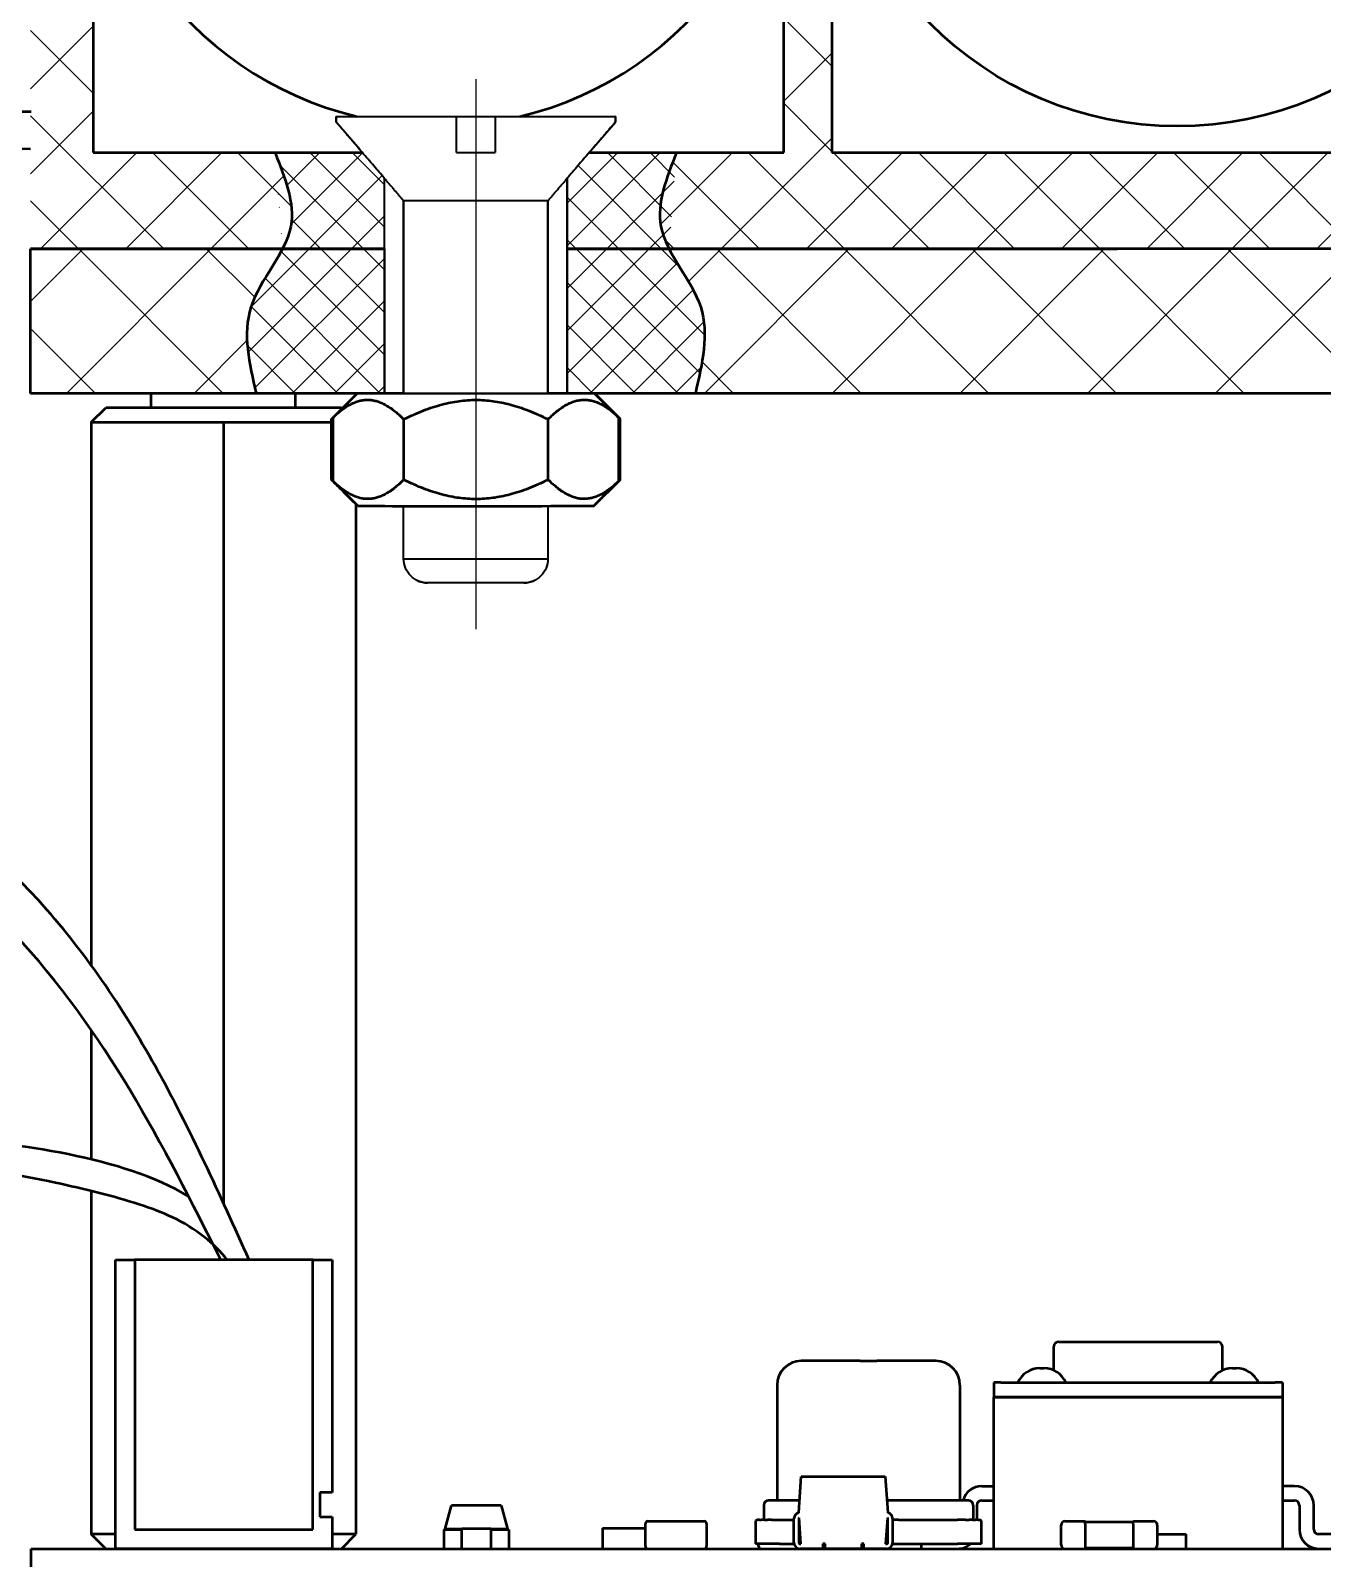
# Model space of a CAD drawing. Header units: inches. Extents: x -14 to 5184, y -66 to 1689.
# Drawn here: x 2372.79 to 2399.63, y 1633.3 to 1665.04 of the extents above; entities that cross this region are included whole.
import ezdxf

# ---------------------------------------------------------------- set-up
doc = ezdxf.new("R2010")
doc.units = ezdxf.units.IN
doc.header["$MEASUREMENT"] = 0
doc.linetypes.add('ACAD_ISO08W100', pattern=[36, 24, -3, 6, -3])
for name, color, linetype, lineweight in [('Видимый контур (ГОСТ)', 7, 'Continuous', 50), ('Осевая линия (ГОСТ)', 7, 'ACAD_ISO08W100', 25), ('Штриховка (ГОСТ)', 7, 'Continuous', 18)]:
    doc.layers.add(name, color=color, linetype=linetype, lineweight=lineweight)

msp = doc.modelspace()

# ---------------------------------------------------------------- hatches: boundary and pattern name
at = {"layer": 'Штриховка (ГОСТ)'}
h = msp.add_hatch(dxfattribs=at)
h.set_pattern_fill('ANSI37', color=256, scale=20, angle=90, style=0, double=1)
h.set_pattern_definition([(135, (-1048.1199, 862.4826), (-1.767767, -1.767767), []), (225, (-1048.1199, 862.4826), (1.767767, -1.767767), [])])
edge = h.paths.add_edge_path()
edge.add_ellipse((2344.31, 1681.9247), major_axis=(0, 5), ratio=1, start_angle=0, end_angle=90)
edge.add_line((2339.31, 1681.9247), (2339.31, 1660.0352))
edge.add_line((2339.31, 1660.0352), (2339.31, 1659.9247))
edge.add_line((2339.31, 1659.9247), (2340.81, 1659.9247))
edge.add_line((2340.81, 1659.9247), (2340.81, 1661.4247))
edge.add_line((2340.81, 1661.4247), (2342.2485, 1661.4247))
edge.add_line((2342.2485, 1661.4247), (2342.31, 1661.4247))
edge.add_line((2342.31, 1661.4247), (2342.31, 1683.9247))
edge.add_line((2342.31, 1683.9247), (2455.6462, 1683.9247))
edge.add_line((2455.6462, 1683.9247), (2455.6462, 1686.9247))
edge.add_line((2455.6462, 1686.9247), (2344.31, 1686.9247))
h.paths.add_polyline_path([(2460.3477, 1686.3632), (2460.7488, 1686.3632), (2460.7098, 1686.4087), (2460.6699, 1686.4552), (2460.6291, 1686.5027), (2460.5874, 1686.5513), (2460.5448, 1686.601), (2460.5012, 1686.6518), (2460.4566, 1686.7038), (2460.4109, 1686.7571), (2460.3641, 1686.8116), (2460.3162, 1686.8675), (2460.2714, 1686.9197), (2460.2712, 1686.9197), (2455.6462, 1686.9247), (2455.6462, 1683.9247), (2457.31, 1683.9247), (2457.31, 1661.4247), (2458.81, 1661.4247), (2458.7906, 1683.8792), (2460.3476, 1683.9247)])
edge = h.paths.add_edge_path()
edge.add_line((2464.5961, 1686.9165), (2464.5775, 1686.8947))
edge.add_line((2464.5775, 1686.8947), (2464.5585, 1686.8726))
edge.add_line((2464.5585, 1686.8726), (2464.5397, 1686.8507))
edge.add_line((2464.5397, 1686.8507), (2464.5211, 1686.829))
edge.add_line((2464.5211, 1686.829), (2464.5026, 1686.8075))
edge.add_line((2464.5026, 1686.8075), (2464.4843, 1686.7861))
edge.add_line((2464.4843, 1686.7861), (2464.4661, 1686.7649))
edge.add_line((2464.4661, 1686.7649), (2464.4481, 1686.7439))
edge.add_line((2464.4481, 1686.7439), (2464.4303, 1686.7231))
edge.add_line((2464.4303, 1686.7231), (2464.4126, 1686.7025))
edge.add_line((2464.4126, 1686.7025), (2464.395, 1686.682))
edge.add_line((2464.395, 1686.682), (2464.3776, 1686.6617))
edge.add_line((2464.3776, 1686.6617), (2464.3603, 1686.6415))
edge.add_line((2464.3603, 1686.6415), (2464.3431, 1686.6215))
edge.add_line((2464.3431, 1686.6215), (2464.3261, 1686.6017))
edge.add_line((2464.3261, 1686.6017), (2464.3093, 1686.582))
edge.add_line((2464.3093, 1686.582), (2464.2926, 1686.5625))
edge.add_line((2464.2926, 1686.5625), (2464.276, 1686.5432))
edge.add_line((2464.276, 1686.5432), (2464.2595, 1686.524))
edge.add_line((2464.2595, 1686.524), (2464.2432, 1686.505))
edge.add_line((2464.2432, 1686.505), (2464.1442, 1686.4383))
edge.add_line((2464.1442, 1686.4383), (2464.1442, 1683.5769))
edge.add_line((2464.1442, 1683.5769), (2465.8099, 1683.6247))
edge.add_line((2465.8099, 1683.6247), (2465.8099, 1661.4247))
edge.add_line((2465.8099, 1661.4247), (2467.81, 1661.4247))
edge.add_line((2467.81, 1661.4247), (2467.81, 1659.9247))
edge.add_line((2467.81, 1659.9247), (2469.31, 1659.9247))
edge.add_line((2469.31, 1659.9247), (2469.31, 1681.9247))
edge.add_line((2469.31, 1681.9247), (2469.3086, 1682.0419))
edge.add_line((2469.3086, 1682.0419), (2469.3044, 1682.1592))
edge.add_line((2469.3044, 1682.1592), (2469.2976, 1682.2763))
edge.add_line((2469.2976, 1682.2763), (2469.288, 1682.3931))
edge.add_line((2469.288, 1682.3931), (2469.2756, 1682.5098))
edge.add_line((2469.2756, 1682.5098), (2469.2605, 1682.6261))
edge.add_line((2469.2605, 1682.6261), (2469.2427, 1682.742))
edge.add_line((2469.2427, 1682.742), (2469.2222, 1682.8575))
edge.add_line((2469.2222, 1682.8575), (2469.1989, 1682.9725))
edge.add_line((2469.1989, 1682.9725), (2469.173, 1683.0869))
edge.add_line((2469.173, 1683.0869), (2469.1444, 1683.2006))
edge.add_line((2469.1444, 1683.2006), (2469.1131, 1683.3137))
edge.add_line((2469.1131, 1683.3137), (2469.0792, 1683.426))
edge.add_line((2469.0792, 1683.426), (2469.0427, 1683.5374))
edge.add_line((2469.0427, 1683.5374), (2469.0036, 1683.648))
edge.add_line((2469.0036, 1683.648), (2468.9619, 1683.7576))
edge.add_line((2468.9619, 1683.7576), (2468.9176, 1683.8662))
edge.add_line((2468.9176, 1683.8662), (2468.8708, 1683.9738))
edge.add_line((2468.8708, 1683.9738), (2468.8214, 1684.0802))
edge.add_line((2468.8214, 1684.0802), (2468.7696, 1684.1854))
edge.add_line((2468.7696, 1684.1854), (2468.7154, 1684.2894))
edge.add_line((2468.7154, 1684.2894), (2468.6587, 1684.3921))
edge.add_line((2468.6587, 1684.3921), (2468.5996, 1684.4934))
edge.add_line((2468.5996, 1684.4934), (2468.5382, 1684.5934))
edge.add_line((2468.5382, 1684.5934), (2468.4744, 1684.6918))
edge.add_line((2468.4744, 1684.6918), (2468.4084, 1684.7887))
edge.add_line((2468.4084, 1684.7887), (2468.3401, 1684.8841))
edge.add_line((2468.3401, 1684.8841), (2468.2695, 1684.9778))
edge.add_line((2468.2695, 1684.9778), (2468.1968, 1685.0698))
edge.add_line((2468.1968, 1685.0698), (2468.122, 1685.1602))
edge.add_line((2468.122, 1685.1602), (2468.045, 1685.2487))
edge.add_line((2468.045, 1685.2487), (2467.966, 1685.3354))
edge.add_line((2467.966, 1685.3354), (2467.885, 1685.4202))
edge.add_line((2467.885, 1685.4202), (2467.802, 1685.5031))
edge.add_line((2467.802, 1685.5031), (2467.7171, 1685.584))
edge.add_line((2467.7171, 1685.584), (2467.6304, 1685.6629))
edge.add_line((2467.6304, 1685.6629), (2467.5418, 1685.7398))
edge.add_line((2467.5418, 1685.7398), (2467.4514, 1685.8146))
edge.add_line((2467.4514, 1685.8146), (2467.3593, 1685.8872))
edge.add_line((2467.3593, 1685.8872), (2467.2655, 1685.9576))
edge.add_line((2467.2655, 1685.9576), (2467.1701, 1686.0258))
edge.add_line((2467.1701, 1686.0258), (2467.0731, 1686.0918))
edge.add_line((2467.0731, 1686.0918), (2466.9746, 1686.1555))
edge.add_line((2466.9746, 1686.1555), (2466.8746, 1686.2168))
edge.add_line((2466.8746, 1686.2168), (2466.7732, 1686.2758))
edge.add_line((2466.7732, 1686.2758), (2466.6705, 1686.3324))
edge.add_line((2466.6705, 1686.3324), (2466.5664, 1686.3865))
edge.add_line((2466.5664, 1686.3865), (2466.4611, 1686.4382))
edge.add_line((2466.4611, 1686.4382), (2466.3547, 1686.4874))
edge.add_line((2466.3547, 1686.4874), (2466.2471, 1686.5342))
edge.add_line((2466.2471, 1686.5342), (2466.1384, 1686.5783))
edge.add_line((2466.1384, 1686.5783), (2466.0288, 1686.6199))
edge.add_line((2466.0288, 1686.6199), (2465.9182, 1686.659))
edge.add_line((2465.9182, 1686.659), (2465.8067, 1686.6954))
edge.add_line((2465.8067, 1686.6954), (2465.6943, 1686.7292))
edge.add_line((2465.6943, 1686.7292), (2465.5813, 1686.7603))
edge.add_line((2465.5813, 1686.7603), (2465.4675, 1686.7888))
edge.add_line((2465.4675, 1686.7888), (2465.3531, 1686.8146))
edge.add_line((2465.3531, 1686.8146), (2465.2381, 1686.8378))
edge.add_line((2465.2381, 1686.8378), (2465.1226, 1686.8582))
edge.add_line((2465.1226, 1686.8582), (2465.0066, 1686.8759))
edge.add_line((2465.0066, 1686.8759), (2464.8903, 1686.8909))
edge.add_line((2464.8903, 1686.8909), (2464.7736, 1686.9031))
edge.add_line((2464.7736, 1686.9031), (2464.6567, 1686.9126))
edge.add_line((2464.6567, 1686.9126), (2464.6513, 1686.913))
edge.add_line((2464.6513, 1686.913), (2464.6459, 1686.9134))
edge.add_line((2464.6459, 1686.9134), (2464.6405, 1686.9137))
edge.add_line((2464.6405, 1686.9137), (2464.6351, 1686.9141))
edge.add_line((2464.6351, 1686.9141), (2464.6297, 1686.9144))
edge.add_arc((2464.3099, 1681.9238), 5.0009, 86.33399, 86.71965)
at = {"layer": 'Штриховка (ГОСТ)', "ltscale": 0.5}
h = msp.add_hatch(dxfattribs=at)
h.set_pattern_fill('ANSI37', color=256, scale=10, angle=90)
h.set_pattern_definition([(135, (-1048.1199, 887.5), (-0.88388348, -0.88388348), []), (225, (-1048.1199, 887.5), (0.88388348, -0.88388348), [])])
edge = h.paths.add_edge_path()
edge.add_line((2404.2482, 1660.5035), (2404.2497, 1675.5035))
edge.add_line((2404.2497, 1675.5035), (2403.7896, 1675.5035))
edge.add_line((2403.7896, 1675.5035), (2403.7896, 1671.3471))
edge.add_arc((2396.6146, 1670.3035), 7.2505, 0, 8.2757, ccw=False)
edge.add_arc((2396.6146, 1670.3035), 7.2505, -8.2757, 0, ccw=False)
edge.add_line((2403.7896, 1669.2599), (2403.7896, 1668.5035))
edge.add_line((2403.7896, 1668.5035), (2403.7896, 1662.5035))
edge.add_line((2403.7896, 1662.5035), (2393.7759, 1662.5035))
edge.add_line((2393.7759, 1662.5035), (2389.4396, 1662.5035))
edge.add_line((2389.4396, 1662.5035), (2389.4396, 1668.5035))
edge.add_line((2389.4396, 1668.5035), (2389.4396, 1669.2599))
edge.add_arc((2396.6146, 1670.3035), 7.2505, 180, 188.2757, ccw=False)
edge.add_arc((2396.6146, 1670.3035), 7.2505, 171.7243, 180, ccw=False)
edge.add_line((2389.4396, 1671.3471), (2389.4396, 1675.5035))
edge.add_line((2389.4396, 1675.5035), (2388.4396, 1675.5035))
edge.add_line((2388.4396, 1675.5035), (2388.4396, 1671.3471))
edge.add_arc((2381.2646, 1670.3035), 7.2505, -8.2757, 8.2757, ccw=False)
edge.add_line((2388.4396, 1669.2599), (2388.4396, 1668.5035))
edge.add_line((2388.4396, 1668.5035), (2388.4396, 1662.5035))
edge.add_line((2388.4396, 1662.5035), (2386.2103, 1662.5035))
edge.add_spline(control_points=[(2386.2103, 1662.5035), (2386.0023, 1661.9793), (2385.7256, 1661.2818), (2385.9773, 1660.6569), (2386.0561, 1660.5035)], knot_values=[0, 0, 0, 0, 1.5657328, 2.0835352, 2.0835352, 2.0835352, 2.0835352], degree=3, periodic=0)
edge.add_line((2386.0561, 1660.5035), (2404.2482, 1660.5035))
h.paths.add_polyline_path([(2413.2046, 1660.5035), (2428.0605, 1660.5035), (2435.7896, 1660.5035), (2435.7896, 1668.5035), (2435.7896, 1674.0035, 0.4142136), (2433.2896, 1676.5035, -0.2286675), (2434.4896, 1674.0168), (2434.4896, 1671.3471, -0.0723449), (2434.4896, 1669.2599), (2434.4896, 1668.5035), (2434.4896, 1662.5035), (2428.8957, 1662.5035), (2420.1396, 1662.5035), (2420.1396, 1668.5035), (2420.1396, 1669.2599, -0.0723449), (2420.1396, 1671.3471), (2420.1396, 1675.5035), (2419.1396, 1675.5035), (2419.1396, 1671.3471, -0.0361253), (2419.2151, 1670.3035, -0.0361253), (2419.1396, 1669.2599), (2419.1396, 1668.5035), (2419.1396, 1662.5035), (2404.7896, 1662.5035), (2404.7896, 1668.5035), (2404.7896, 1669.2599, -0.0361253), (2404.7141, 1670.3035, -0.0361253), (2404.7896, 1671.3471), (2404.7896, 1675.5035), (2404.2497, 1675.5035), (2404.2482, 1660.5035)])
edge = h.paths.add_edge_path()
edge.add_spline(control_points=[(2378.0232, 1660.5035), (2378.102, 1660.6569), (2378.3537, 1661.2818), (2378.077, 1661.9793), (2377.869, 1662.5035)], knot_values=[0, 0, 0, 0, 0.5178024, 2.0835352, 2.0835352, 2.0835352, 2.0835352], degree=3, periodic=0)
edge.add_line((2377.869, 1662.5035), (2374.0896, 1662.5035))
edge.add_line((2374.0896, 1662.5035), (2374.0896, 1668.5035))
edge.add_line((2374.0896, 1668.5035), (2374.0896, 1669.2599))
edge.add_arc((2381.2646, 1670.3035), 7.2505, 171.7243, 188.2757, ccw=False)
edge.add_line((2374.0896, 1671.3471), (2374.0896, 1674.0168))
edge.add_arc((2377.2661, 1674.0168), 3.1765, 128.47907, 180, ccw=False)
edge.add_arc((2375.2896, 1674.0035), 2.5, 90, 180)
edge.add_line((2372.7896, 1674.0035), (2372.7896, 1668.5035))
edge.add_line((2372.7896, 1668.5035), (2372.7896, 1660.5035))
edge.add_line((2372.7896, 1660.5035), (2378.0232, 1660.5035))
h = msp.add_hatch(dxfattribs=at)
h.set_pattern_fill('ANSI37', color=256, scale=5)
h.set_pattern_definition([(45, (-1048.11987, 862.4826), (-0.44194174, 0.44194174), []), (135, (-1048.11987, 862.4826), (-0.44194174, -0.44194174), [])])
edge = h.paths.add_edge_path()
edge.add_spline(control_points=[(2378.0232, 1660.5035), (2378.102, 1660.6569), (2378.3537, 1661.2818), (2378.077, 1661.9793), (2377.869, 1662.5035)], knot_values=[0, 0, 0, 0, 0.5178024, 2.0835352, 2.0835352, 2.0835352, 2.0835352], degree=3, periodic=0)
edge.add_line((2378.0313, 1660.5035), (2380.1414, 1660.5035))
edge.add_line((2380.1414, 1660.5035), (2380.1414, 1661.9698))
edge.add_spline(control_points=[(2380.1414, 1661.9698), (2379.9371, 1662.2079), (2379.6836, 1662.5035)], knot_values=[0.0768625, 0.0768625, 0.0768625, 0.1478563, 0.1478563, 0.1478563], weights=[1.0252067, 1.0303787, 1.0236006], degree=2, periodic=0)
edge.add_line((2379.6836, 1662.5035), (2377.869, 1662.5035))
edge = h.paths.add_edge_path(flags=17)
edge.add_line((2383.9379, 1660.5035), (2386.0561, 1660.5035))
edge.add_spline(control_points=[(2386.0561, 1660.5035), (2385.9773, 1660.6569), (2385.7256, 1661.2818), (2386.0023, 1661.9793), (2386.2103, 1662.5035)], knot_values=[0, 0, 0, 0, 0.5178024, 2.0835352, 2.0835352, 2.0835352, 2.0835352], degree=3, periodic=0)
edge.add_line((2386.2103, 1662.5035), (2384.3957, 1662.5035))
edge.add_spline(control_points=[(2383.9379, 1661.9698), (2384.334, 1662.4316), (2384.9387, 1663.1369)], knot_values=[0, 0, 0, 0.1383147, 0.1383147, 0.1383147], weights=[1.0252067, 1.0352832, 1], degree=2, periodic=0)
edge.add_line((2383.9379, 1661.9698), (2383.9379, 1660.5035))
edge = h.paths.add_edge_path()
edge.add_line((2380.1414, 1660.5035), (2378.0232, 1660.5035))
edge.add_spline(control_points=[(2378.0232, 1660.5035), (2377.8172, 1660.1024), (2377.081, 1659.2004), (2377.3338, 1658.1194), (2377.4778, 1657.5035)], knot_values=[2.0835352, 2.0835352, 2.0835352, 2.0835352, 3.4375708, 5.2305927, 5.2305927, 5.2305927, 5.2305927], degree=3, periodic=0)
edge.add_line((2377.4778, 1657.5035), (2380.1414, 1657.5035))
edge.add_line((2380.1414, 1657.5035), (2380.1414, 1660.5035))
edge = h.paths.add_edge_path()
edge.add_spline(control_points=[(2386.6015, 1657.5035), (2386.7455, 1658.1194), (2386.9983, 1659.2004), (2386.262, 1660.1024), (2386.0561, 1660.5035)], knot_values=[2.0835352, 2.0835352, 2.0835352, 2.0835352, 3.8765571, 5.2305927, 5.2305927, 5.2305927, 5.2305927], degree=3, periodic=0)
edge.add_spline(control_points=[(2386.2103, 1662.5035), (2386.0023, 1661.9793), (2385.7256, 1661.2818), (2385.9773, 1660.6569), (2386.0561, 1660.5035)], knot_values=[0, 0, 0, 0, 1.5657328, 2.0835352, 2.0835352, 2.0835352, 2.0835352], degree=3, periodic=0)
edge.add_line((2386.0561, 1660.5035), (2383.9379, 1660.5035))
edge.add_line((2383.9379, 1660.5035), (2383.9379, 1657.5035))
edge.add_line((2383.9379, 1657.5035), (2386.6015, 1657.5035))
h = msp.add_hatch(dxfattribs=at)
h.set_pattern_fill('ANSI37', color=256, scale=15)
h.set_pattern_definition([(45, (-1048.1199, 887.5), (-1.3258252, 1.3258252), []), (135, (-1048.1199, 887.5), (-1.3258252, -1.3258252), [])])
edge = h.paths.add_edge_path()
edge.add_spline(control_points=[(2377.4778, 1657.5035), (2377.3338, 1658.1194), (2377.081, 1659.2004), (2377.8172, 1660.1024), (2378.0232, 1660.5035)], knot_values=[2.0835352, 2.0835352, 2.0835352, 2.0835352, 3.8765571, 5.2305927, 5.2305927, 5.2305927, 5.2305927], degree=3, periodic=0)
edge.add_line((2378.0232, 1660.5035), (2372.7896, 1660.5035))
edge.add_line((2372.7896, 1660.5035), (2372.7896, 1657.5035))
edge.add_line((2372.7896, 1657.5035), (2377.4778, 1657.5035))
edge = h.paths.add_edge_path()
edge.add_spline(control_points=[(2386.0561, 1660.5035), (2386.262, 1660.1024), (2386.9983, 1659.2004), (2386.7455, 1658.1194), (2386.6015, 1657.5035)], knot_values=[2.0835352, 2.0835352, 2.0835352, 2.0835352, 3.4375708, 5.2305927, 5.2305927, 5.2305927, 5.2305927], degree=3, periodic=0)
edge.add_line((2386.6015, 1657.5035), (2395.3626, 1657.5035))
edge.add_line((2395.3626, 1657.5035), (2398.3592, 1657.5035))
edge.add_line((2398.3592, 1657.5035), (2410.208, 1657.5035))
edge.add_line((2410.208, 1657.5035), (2413.2046, 1657.5035))
edge.add_line((2413.2046, 1657.5035), (2428.4379, 1657.5035))
edge.add_line((2428.4379, 1657.5035), (2428.4379, 1660.5035))
edge.add_line((2428.4379, 1660.5035), (2413.2045, 1660.5035))
edge.add_line((2413.2045, 1660.5035), (2386.0561, 1660.5035))
h.paths.add_polyline_path([(2435.7896, 1657.5035), (2435.7896, 1660.5035), (2428.4379, 1660.5035), (2428.4379, 1657.5035), (2428.9919, 1657.5035)])
h = msp.add_hatch(dxfattribs=at)
h.set_pattern_fill('ANSI37', color=256, scale=15)
h.set_pattern_definition([(45, (-1048.1199, 862.4826), (-1.3258252, 1.3258252), []), (135, (-1048.1199, 862.4826), (-1.3258252, -1.3258252), [])])
edge = h.paths.add_edge_path()
edge.add_spline(control_points=[(2357.5067, 1621.0352), (2357.3377, 1621.354), (2356.8369, 1622.3244), (2357.3871, 1623.3474), (2357.757, 1624.0352)], knot_values=[0, 0, 0, 0, 1.0405307, 3.1768806, 3.1768806, 3.1768806, 3.1768806], degree=3, periodic=0)
edge.add_line((2357.757, 1624.0352), (2356.1507, 1624.0352))
edge.add_line((2356.1507, 1624.0352), (2342.2485, 1624.0352))
edge.add_line((2342.2485, 1624.0352), (2342.2485, 1635.5352))
edge.add_line((2342.2485, 1635.5352), (2339.4304, 1635.5352))
edge.add_line((2339.4304, 1635.5352), (2339.4304, 1634.5901))
edge.add_line((2339.4304, 1634.5901), (2339.2485, 1634.5901))
edge.add_line((2339.2485, 1634.5901), (2339.2485, 1621.0352))
edge.add_line((2339.2485, 1621.0352), (2339.5681, 1621.0352))
edge.add_ellipse((2340.0086, 1618.0677), major_axis=(0.5083, 2.9567), ratio=0.9999874, start_angle=9.80764, end_angle=18.19785, ccw=False)
edge.add_line((2340.0058, 1621.0678), (2349.7558, 1621.0769))
edge.add_line((2349.7558, 1621.0769), (2356.1507, 1621.0352))
edge.add_line((2356.1507, 1621.0352), (2357.5067, 1621.0352))
edge = h.paths.add_edge_path()
edge.add_line((2469.2485, 1659.0203), (2466.2485, 1659.0203))
edge.add_line((2466.2485, 1659.0203), (2466.2485, 1624.0352))
edge.add_line((2466.2485, 1624.0352), (2367.7417, 1624.0352))
edge.add_line((2367.7417, 1624.0352), (2365.737, 1624.0352))
edge.add_spline(control_points=[(2365.737, 1624.0352), (2365.805, 1623.9087), (2365.873, 1623.7822), (2365.9381, 1623.6559)], knot_values=[0, 0, 0, 0, 0.3929016, 0.3929016, 0.3929016, 0.3929016], degree=3, periodic=0)
edge.add_spline(control_points=[(2365.9381, 1623.6559), (2366.0357, 1623.4663), (2366.1267, 1623.2771), (2366.2011, 1623.0887)], knot_values=[0.3929016, 0.3929016, 0.3929016, 0.3929016, 0.982254, 0.982254, 0.982254, 0.982254], degree=3, periodic=0)
edge.add_spline(control_points=[(2366.2718, 1622.8935), (2366.2505, 1622.9585), (2366.2268, 1623.0235), (2366.2011, 1623.0887)], knot_values=[0.982254, 0.982254, 0.982254, 0.982254, 1.1861158, 1.1861158, 1.1861158, 1.1861158], degree=3, periodic=0)
edge.add_spline(control_points=[(2366.2718, 1622.8935), (2366.2916, 1622.8333), (2366.3093, 1622.7732), (2366.3246, 1622.7132)], knot_values=[1.1861158, 1.1861158, 1.1861158, 1.1861158, 1.3751556, 1.3751556, 1.3751556, 1.3751556], degree=3, periodic=0)
edge.add_spline(control_points=[(2366.3246, 1622.7132), (2366.3391, 1622.6562), (2366.3515, 1622.5994), (2366.3615, 1622.5426)], knot_values=[1.3751556, 1.3751556, 1.3751556, 1.3751556, 1.5546526, 1.5546526, 1.5546526, 1.5546526], degree=3, periodic=0)
edge.add_spline(control_points=[(2366.3775, 1622.4336), (2366.3732, 1622.4699), (2366.3678, 1622.5062), (2366.3615, 1622.5426)], knot_values=[1.5546526, 1.5546526, 1.5546526, 1.5546526, 1.6698318, 1.6698318, 1.6698318, 1.6698318], degree=3, periodic=0)
edge.add_spline(control_points=[(2366.3861, 1622.3407), (2366.384, 1622.3716), (2366.3812, 1622.4026), (2366.3775, 1622.4336)], knot_values=[1.6698318, 1.6698318, 1.6698318, 1.6698318, 1.768117, 1.768117, 1.768117, 1.768117], degree=3, periodic=0)
edge.add_spline(control_points=[(2366.3897, 1622.2483), (2366.3893, 1622.2791), (2366.3881, 1622.3099), (2366.3861, 1622.3407)], knot_values=[1.768117, 1.768117, 1.768117, 1.768117, 1.8662827, 1.8662827, 1.8662827, 1.8662827], degree=3, periodic=0)
edge.add_spline(control_points=[(2366.388, 1622.1561), (2366.3895, 1622.1868), (2366.39, 1622.2175), (2366.3897, 1622.2483)], knot_values=[1.8662827, 1.8662827, 1.8662827, 1.8662827, 1.9643858, 1.9643858, 1.9643858, 1.9643858], degree=3, periodic=0)
edge.add_spline(control_points=[(2366.3808, 1622.0641), (2366.3841, 1622.0947), (2366.3865, 1622.1254), (2366.388, 1622.1561)], knot_values=[1.9643858, 1.9643858, 1.9643858, 1.9643858, 2.0627335, 2.0627335, 2.0627335, 2.0627335], degree=3, periodic=0)
edge.add_spline(control_points=[(2366.3681, 1621.9744), (2366.3693, 1621.9814), (2366.3743, 1622.0112), (2366.3782, 1622.0411), (2366.3808, 1622.0641)], knot_values=[2.0627335, 2.0627335, 2.0627335, 2.0627335, 2.0851532, 2.1587696, 2.1587696, 2.1587696, 2.1587696], degree=3, periodic=0)
edge.add_spline(control_points=[(2366.3489, 1621.8812), (2366.3563, 1621.9123), (2366.3627, 1621.9433), (2366.3681, 1621.9744)], knot_values=[2.1587696, 2.1587696, 2.1587696, 2.1587696, 2.2588995, 2.2588995, 2.2588995, 2.2588995], degree=3, periodic=0)
edge.add_spline(control_points=[(2366.3489, 1621.8812), (2366.3398, 1621.8429), (2366.3293, 1621.8047), (2366.3176, 1621.7665)], knot_values=[2.2588995, 2.2588995, 2.2588995, 2.2588995, 2.3826602, 2.3826602, 2.3826602, 2.3826602], degree=3, periodic=0)
edge.add_spline(control_points=[(2366.3176, 1621.7665), (2366.3014, 1621.7138), (2366.2829, 1621.6612), (2366.2625, 1621.6087)], knot_values=[2.3826602, 2.3826602, 2.3826602, 2.3826602, 2.5533905, 2.5533905, 2.5533905, 2.5533905], degree=3, periodic=0)
edge.add_spline(control_points=[(2366.2625, 1621.6087), (2366.2416, 1621.5548), (2366.2187, 1621.5011), (2366.1944, 1621.4474)], knot_values=[2.5533905, 2.5533905, 2.5533905, 2.5533905, 2.7284314, 2.7284314, 2.7284314, 2.7284314], degree=3, periodic=0)
edge.add_spline(control_points=[(2366.1944, 1621.4474), (2366.1642, 1621.3808), (2366.1318, 1621.3144), (2366.0981, 1621.2479)], knot_values=[2.7284314, 2.7284314, 2.7284314, 2.7284314, 2.9454271, 2.9454271, 2.9454271, 2.9454271], degree=3, periodic=0)
edge.add_spline(control_points=[(2366.0981, 1621.2479), (2366.0622, 1621.177), (2366.0248, 1621.1061), (2365.9872, 1621.0352)], knot_values=[2.9454271, 2.9454271, 2.9454271, 2.9454271, 3.1768806, 3.1768806, 3.1768806, 3.1768806], degree=3, periodic=0)
edge.add_line((2365.9872, 1621.0352), (2367.7417, 1621.0352))
edge.add_line((2367.7417, 1621.0352), (2438.9572, 1621.0352))
edge.add_line((2438.9572, 1621.0352), (2438.9572, 1621.0466))
edge.add_line((2438.9572, 1621.0466), (2448.7072, 1621.0486))
edge.add_line((2448.7072, 1621.0486), (2458.7072, 1621.0421))
edge.add_line((2458.7072, 1621.0421), (2458.7072, 1621.0506))
edge.add_line((2458.7072, 1621.0506), (2468.4572, 1621.0525))
edge.add_line((2468.4572, 1621.0525), (2469.2485, 1621.0352))
edge.add_line((2469.2485, 1621.0352), (2469.2485, 1659.0203))

# ---------------------------------------------------------------- linework, layer by layer
at = {"layer": 'Видимый контур (ГОСТ)'}
for p, q in [((2374.0896, 1668.5035), (2374.0896, 1662.5035)), ((2388.4396, 1662.5035), (2388.4396, 1668.5035)), ((2389.4396, 1668.5035), (2389.4396, 1662.5035)), ((2374.0896, 1662.5035), (2379.6836, 1662.5035)), ((2384.3968, 1662.5035), (2388.4396, 1662.5035)), ((2389.4396, 1662.5035), (2393.7759, 1662.5035)), ((2393.7759, 1662.5035), (2403.7896, 1662.5035)), ((2372.7896, 1657.5035), (2372.7896, 1660.5035)), ((2372.7896, 1660.5035), (2380.1414, 1660.5035)), ((2380.1351, 1660.5035), (2372.7896, 1660.5035)), ((2413.2046, 1660.5035), (2383.9365, 1660.5035)), ((2383.9379, 1660.5035), (2395.3626, 1660.5035)), ((2380.5414, 1657.5035), (2372.7896, 1657.5035)), ((2375.2896, 1657.5035), (2375.2896, 1657.2035)), ((2378.2896, 1657.5035), (2378.2896, 1657.2035)), ((2379.5727, 1657.501), (2379.0465, 1656.9745)), ((2395.3626, 1657.5035), (2383.5379, 1657.5035)), ((2384.5066, 1657.5061), (2385.0397, 1656.9732)), ((2398.3592, 1657.5035), (2395.3626, 1657.5035)), ((2410.208, 1657.5035), (2398.3592, 1657.5035)), ((2374.0509, 1656.9035), (2374.3509, 1657.2035)), ((2376.8009, 1657.2035), (2374.3509, 1657.2035)), ((2379.2509, 1657.2035), (2376.8009, 1657.2035)), ((2374.0509, 1656.9035), (2376.8009, 1656.9035)), ((2374.0509, 1656.9035), (2374.0509, 1645.6229)), ((2376.8009, 1656.9035), (2379.0396, 1656.9035)), ((2376.8009, 1656.9035), (2376.8009, 1645.5035)), ((2379.042, 1655.7133), (2379.0418, 1656.9698)), ((2380.544, 1655.7085), (2380.5437, 1656.965)), ((2383.544, 1655.7091), (2383.5437, 1656.9657)), ((2385.042, 1655.7145), (2385.0418, 1656.9711)), ((2379.5889, 1655.1667), (2379.0441, 1655.7112)), ((2384.4954, 1655.1676), (2385.0374, 1655.7098)), ((2379.5509, 1655.1889), (2379.5509, 1645.5035)), ((2376.8009, 1645.5035), (2376.8009, 1640.6757)), ((2379.5509, 1645.5035), (2379.5509, 1633.8035)), ((2374.0509, 1644.2804), (2374.0509, 1641.5914)), ((2374.0509, 1640.934), (2374.0509, 1633.8035)), ((2374.5573, 1633.5035), (2374.5573, 1639.5035)), ((2374.5573, 1639.5035), (2374.9573, 1639.5035)), ((2374.9573, 1639.5035), (2374.9573, 1633.9035)), ((2377.7728, 1639.5035), (2374.9573, 1639.5035)), ((2378.6573, 1639.5035), (2377.7728, 1639.5035)), ((2378.6573, 1639.5035), (2379.0573, 1639.5035)), ((2378.6573, 1633.9035), (2378.6573, 1639.5035)), ((2379.0573, 1639.5035), (2379.0573, 1634.6718)), ((2394.051, 1637.2081), (2394.051, 1637.7035)), ((2394.151, 1637.8035), (2397.451, 1637.8035)), ((2397.551, 1637.2081), (2397.551, 1637.7035)), ((2388.8857, 1637.4035), (2388.7998, 1637.4035)), ((2388.9988, 1637.4035), (2388.8857, 1637.4035)), ((2389.1586, 1637.4035), (2388.9989, 1637.4035)), ((2389.3535, 1637.4035), (2389.1586, 1637.4035)), ((2389.574, 1637.4035), (2389.3536, 1637.4035)), ((2390.0248, 1637.4035), (2389.574, 1637.4035)), ((2390.0248, 1637.4035), (2390.3748, 1637.4035)), ((2390.8255, 1637.4035), (2390.3748, 1637.4035)), ((2391.0443, 1637.4035), (2390.8255, 1637.4035)), ((2391.241, 1637.4035), (2391.0442, 1637.4035)), ((2391.3996, 1637.4035), (2391.241, 1637.4035)), ((2391.5138, 1637.4035), (2391.3996, 1637.4035)), ((2391.5998, 1637.4035), (2391.5138, 1637.4035)), ((2393.7593, 1637.2535), (2393.8428, 1637.2535)), ((2397.7593, 1637.2535), (2397.8428, 1637.2535)), ((2388.2998, 1636.9035), (2388.2998, 1634.5035)), ((2392.0998, 1636.9035), (2392.0998, 1634.5035)), ((2392.951, 1636.9535), (2392.801, 1636.9535)), ((2392.801, 1636.9535), (2392.801, 1636.6535)), ((2392.951, 1636.9535), (2398.651, 1636.9535)), ((2398.801, 1636.9535), (2398.651, 1636.9535)), ((2398.801, 1636.9535), (2398.801, 1636.6535)), ((2392.801, 1636.6535), (2392.951, 1636.6535)), ((2392.801, 1633.5035), (2392.801, 1636.6535)), ((2392.951, 1636.6535), (2392.801, 1636.6535)), ((2398.651, 1636.6535), (2392.951, 1636.6535)), ((2392.951, 1636.6535), (2398.651, 1636.6535)), ((2398.651, 1636.6535), (2398.801, 1636.6535)), ((2398.801, 1636.6535), (2398.651, 1636.6535)), ((2398.801, 1636.6535), (2398.801, 1633.5035)), ((2388.7508, 1634.2535), (2388.8033, 1635.0035)), ((2388.8033, 1635.0035), (2390.0484, 1635.0035)), ((2390.0484, 1635.0035), (2390.5484, 1635.0035)), ((2390.5484, 1635.0035), (2390.6008, 1634.2535)), ((2378.8014, 1634.6718), (2378.8014, 1634.1645)), ((2379.0573, 1634.6718), (2378.8014, 1634.6718)), ((2392.551, 1634.8035), (2392.801, 1634.8035)), ((2399.051, 1634.8035), (2398.801, 1634.8035)), ((2381.4036, 1633.9135), (2381.5349, 1634.4035)), ((2382.567, 1634.4035), (2381.5349, 1634.4035)), ((2382.567, 1634.4035), (2382.6983, 1633.9135)), ((2388.0248, 1634.4035), (2388.0248, 1634.1035)), ((2388.2581, 1634.5035), (2388.1248, 1634.5035)), ((2388.4338, 1634.5035), (2388.2581, 1634.5035)), ((2388.6813, 1634.5035), (2388.4339, 1634.5035)), ((2388.7683, 1634.5035), (2388.6813, 1634.5035)), ((2388.751, 1634.251), (2388.7508, 1634.2535)), ((2391.0739, 1634.5035), (2390.5834, 1634.5035)), ((2390.6008, 1634.2535), (2390.6007, 1634.251)), ((2391.4137, 1634.5035), (2391.0739, 1634.5035)), ((2391.7183, 1634.5035), (2391.4136, 1634.5035)), ((2391.9646, 1634.5035), (2391.7183, 1634.5035)), ((2392.1415, 1634.5035), (2391.9646, 1634.5035)), ((2392.3748, 1634.4035), (2392.3748, 1634.1035)), ((2392.451, 1634.4035), (2392.451, 1634.1035)), ((2392.551, 1634.5035), (2392.801, 1634.5035)), ((2398.801, 1634.5035), (2399.051, 1634.5035)), ((2399.151, 1634.4035), (2399.151, 1633.9035)), ((2399.451, 1633.9035), (2399.451, 1634.4035)), ((2374.9573, 1633.9035), (2378.6573, 1633.9035)), ((2378.8014, 1634.1645), (2379.0573, 1634.1645)), ((2379.0573, 1634.1645), (2379.0573, 1633.5035)), ((2381.3759, 1633.9035), (2381.7509, 1633.9035)), ((2381.3759, 1633.9035), (2381.3759, 1633.5035)), ((2381.4009, 1633.9035), (2381.4036, 1633.9135)), ((2381.4259, 1633.9135), (2381.4036, 1633.9135)), ((2381.4259, 1633.9035), (2381.4259, 1633.9135)), ((2381.4259, 1633.9135), (2381.7524, 1633.9135)), ((2381.7524, 1633.9035), (2381.7509, 1633.9035)), ((2381.7509, 1633.5035), (2381.7509, 1633.9035)), ((2382.3495, 1633.9135), (2381.7524, 1633.9135)), ((2381.7524, 1633.9135), (2381.7524, 1633.9035)), ((2382.3495, 1633.9135), (2382.6759, 1633.9135)), ((2382.3495, 1633.9035), (2382.3495, 1633.9135)), ((2382.3509, 1633.9035), (2382.3495, 1633.9035)), ((2382.3509, 1633.9035), (2382.7259, 1633.9035)), ((2382.3509, 1633.9035), (2382.3509, 1633.5035)), ((2382.6983, 1633.9135), (2382.6759, 1633.9135)), ((2382.6759, 1633.9035), (2382.6759, 1633.9135)), ((2382.6983, 1633.9135), (2382.7009, 1633.9035)), ((2382.7259, 1633.9035), (2382.7259, 1633.5035)), ((2384.6709, 1633.9335), (2385.5647, 1633.9335)), ((2384.6709, 1633.9335), (2384.6709, 1633.5035)), ((2385.5647, 1633.5535), (2385.5647, 1634.0235)), ((2385.6147, 1634.0735), (2386.7847, 1634.0735)), ((2386.8347, 1634.0235), (2386.8347, 1633.5535)), ((2387.8498, 1634.0535), (2387.8498, 1633.6035)), ((2387.9314, 1634.1035), (2387.8998, 1634.1035)), ((2388.0316, 1634.1035), (2387.971, 1634.1035)), ((2388.1843, 1634.1035), (2388.1003, 1634.1035)), ((2388.3498, 1634.1035), (2388.6508, 1634.1035)), ((2388.6508, 1633.6285), (2388.6508, 1634.1285)), ((2388.7508, 1634.1285), (2388.7508, 1633.6285)), ((2388.7508, 1634.1035), (2388.7613, 1634.1035)), ((2388.7963, 1633.6035), (2388.7583, 1634.1464)), ((2390.5933, 1634.1464), (2390.5554, 1633.6035)), ((2390.6008, 1634.1035), (2390.5904, 1634.1035)), ((2390.5998, 1633.6213), (2390.5998, 1633.9035)), ((2390.6008, 1633.9035), (2390.5998, 1633.9035)), ((2390.6008, 1633.6285), (2390.6008, 1634.1285)), ((2390.7008, 1634.1285), (2390.7008, 1633.6285)), ((2390.8192, 1634.1035), (2390.7008, 1634.1035)), ((2390.8192, 1634.1035), (2392.0498, 1634.1035)), ((2392.2154, 1634.1035), (2392.0498, 1634.1035)), ((2392.368, 1634.1035), (2392.2927, 1634.1035)), ((2392.4682, 1634.1035), (2392.4243, 1634.1035)), ((2392.5498, 1633.6035), (2392.5498, 1634.0535)), ((2394.1997, 1633.5835), (2394.1997, 1633.9935)), ((2394.2797, 1634.0735), (2394.6897, 1634.0735)), ((2394.6997, 1634.0232), (2394.6997, 1634.0635)), ((2394.6997, 1634.0635), (2395.6997, 1634.0635)), ((2394.6997, 1634.0235), (2394.6997, 1634.0135)), ((2394.6997, 1634.0135), (2394.6997, 1633.5635)), ((2395.6997, 1634.0235), (2395.6997, 1634.0635)), ((2395.6997, 1634.0135), (2395.6997, 1634.0235)), ((2395.6997, 1634.0135), (2395.6997, 1633.5635)), ((2395.7097, 1634.0735), (2396.1197, 1634.0735)), ((2396.1997, 1633.9935), (2396.1997, 1633.5835)), ((2374.3509, 1633.5035), (2374.0509, 1633.8035)), ((2374.5573, 1633.8035), (2374.0509, 1633.8035)), ((2379.5509, 1633.8035), (2379.0573, 1633.8035)), ((2379.2509, 1633.5035), (2379.5509, 1633.8035)), ((2388.3498, 1633.6035), (2387.8498, 1633.6035)), ((2387.916, 1633.5535), (2387.916, 1633.6035)), ((2388.3498, 1633.6035), (2388.6534, 1633.6035)), ((2388.7758, 1633.6035), (2388.7963, 1633.6035)), ((2389.2508, 1633.6035), (2389.2508, 1633.5035)), ((2389.3008, 1633.6035), (2389.2508, 1633.6035)), ((2389.3008, 1633.5035), (2389.3008, 1633.6035)), ((2390.0508, 1633.6035), (2390.0508, 1633.5035)), ((2390.1008, 1633.6035), (2390.0508, 1633.6035)), ((2390.1008, 1633.5035), (2390.1008, 1633.6035)), ((2390.5554, 1633.6035), (2390.5758, 1633.6035)), ((2390.6983, 1633.6035), (2390.6998, 1633.6035)), ((2390.6998, 1633.6123), (2390.6998, 1633.6035)), ((2390.6998, 1633.6035), (2392.0498, 1633.6035)), ((2391.301, 1633.5035), (2391.301, 1633.6035)), ((2392.5498, 1633.6035), (2392.0498, 1633.6035)), ((2396.1997, 1633.8035), (2396.801, 1633.8035)), ((2396.801, 1633.5035), (2396.801, 1633.8035)), ((2400.1741, 1633.8035), (2399.551, 1633.8035)), ((2372.8009, 1633.5035), (2435.8009, 1633.5035)), ((2372.8009, 1633.0921), (2372.8009, 1633.5035)), ((2379.0573, 1633.5035), (2374.5573, 1633.5035)), ((2389.2508, 1633.5035), (2388.7758, 1633.5035)), ((2390.0508, 1633.5035), (2389.3008, 1633.5035)), ((2390.5758, 1633.5035), (2390.1008, 1633.5035)), ((2394.6997, 1633.5635), (2394.6997, 1633.5535)), ((2394.6997, 1633.5535), (2394.6997, 1633.5135)), ((2395.6997, 1633.5135), (2394.6997, 1633.5135)), ((2394.801, 1633.5135), (2394.801, 1633.5035)), ((2395.6997, 1633.5535), (2395.6997, 1633.5635)), ((2395.6997, 1633.5537), (2395.6997, 1633.5135))]:
    msp.add_line(p, q, dxfattribs=at)
at = {"layer": 'Видимый контур (ГОСТ)', "lineweight": 35}
for p, q in [((2379.1405, 1663.2535), (2379.1396, 1663.2535)), ((2379.1396, 1663.2535), (2379.1396, 1663.1369)), ((2379.1396, 1663.1369), (2379.1405, 1663.1369)), ((2379.6348, 1662.5591), (2379.1396, 1663.1369)), ((2379.1405, 1663.2535), (2382.9579, 1663.2535)), ((2379.1405, 1663.1369), (2379.1405, 1663.2535)), ((2381.6396, 1662.5035), (2381.6396, 1663.2535)), ((2382.4396, 1663.2535), (2382.4396, 1662.5035)), ((2382.9579, 1663.2535), (2384.0396, 1663.2535)), ((2384.0396, 1663.2535), (2384.9387, 1663.2535)), ((2384.3968, 1662.5035), (2384.9396, 1663.1369)), ((2384.9387, 1663.2535), (2384.9387, 1663.1369)), ((2384.9396, 1663.2535), (2384.9387, 1663.2535)), ((2384.9387, 1663.1369), (2384.9396, 1663.1369)), ((2384.9396, 1663.2535), (2384.9396, 1663.1369)), ((2381.6396, 1662.5035), (2382.4396, 1662.5035)), ((2380.1414, 1657.5035), (2380.1414, 1661.9698)), ((2383.9379, 1657.5035), (2383.9379, 1661.9698)), ((2383.9379, 1661.9698), (2383.9379, 1657.5035)), ((2380.5414, 1661.5035), (2380.5414, 1660.5035)), ((2380.5414, 1657.502), (2380.5414, 1661.5035)), ((2383.5379, 1660.5035), (2383.5379, 1661.5035)), ((2383.5379, 1661.5035), (2383.5379, 1657.5035)), ((2380.1414, 1660.5035), (2380.1414, 1657.5035)), ((2380.5414, 1660.5035), (2380.5414, 1657.5035)), ((2383.5379, 1657.5035), (2383.5379, 1660.5035)), ((2379.5863, 1657.5035), (2379.0396, 1656.9568)), ((2379.5874, 1657.5035), (2380.8123, 1657.5035)), ((2383.267, 1657.5035), (2384.4919, 1657.5035)), ((2384.4929, 1657.5035), (2385.0396, 1656.9568)), ((2379.2686, 1657.1858), (2379.2509, 1657.2035)), ((2379.0396, 1656.9568), (2379.0396, 1655.7002)), ((2379.0812, 1655.6595), (2379.0812, 1656.9976)), ((2380.5414, 1655.7059), (2380.5414, 1656.9674)), ((2383.5379, 1656.9686), (2383.5379, 1655.706)), ((2384.998, 1656.9976), (2384.998, 1655.6595)), ((2385.0396, 1656.9568), (2385.0396, 1655.7002)), ((2379.5863, 1655.1535), (2379.0396, 1655.7002)), ((2384.4929, 1655.1535), (2385.0396, 1655.7002)), ((2380.5414, 1654.0659), (2380.5414, 1655.163)), ((2383.5379, 1655.1636), (2383.5379, 1654.0659)), ((2379.5874, 1655.1535), (2379.5863, 1655.1535)), ((2380.8123, 1655.1535), (2379.5874, 1655.1535)), ((2384.4919, 1655.1535), (2383.267, 1655.1535)), ((2384.4929, 1655.1535), (2384.4919, 1655.1535)), ((2383.037, 1653.5659), (2381.0422, 1653.5659))]:
    msp.add_line(p, q, dxfattribs=at)
at = {"layer": 'Видимый контур (ГОСТ)', "lineweight": 35, "ltscale": 0.5}
for p, q in [((2383.5379, 1661.5035), (2380.5414, 1661.5035)), ((2380.5414, 1654.0659), (2383.5379, 1654.0659))]:
    msp.add_line(p, q, dxfattribs=at)
at = {"layer": 'Видимый контур (ГОСТ)', "ltscale": 0.5}
for p, q in [((2379.5727, 1657.501), (2384.5066, 1657.5061)), ((2374.3509, 1633.5035), (2379.2509, 1633.5035))]:
    msp.add_line(p, q, dxfattribs=at)
at = {"layer": 'Видимый контур (ГОСТ)'}
msp.add_circle((2396.6146, 1670.3035), 7.2505, dxfattribs=at)
for centre, radius, start, end in [((2381.2646, 1670.3035), 7.2505, 283.50569, 256.49431), ((2394.151, 1637.7035), 0.1, 90, 180), ((2397.451, 1637.7035), 0.1, 0, 90), ((2388.7998, 1636.9035), 0.5, 90, 180), ((2391.5998, 1636.9035), 0.5, 0, 90), ((2393.7593, 1636.7535), 0.5, 90, 156.42182), ((2393.8428, 1636.7535), 0.5, 23.57818, 90), ((2397.7593, 1636.7535), 0.5, 90, 156.42182), ((2397.8428, 1636.7535), 0.5, 23.57818, 90), ((2392.551, 1634.4035), 0.4, 90, 165.52251), ((2399.051, 1634.4035), 0.4, 0, 90), ((2388.1248, 1634.4035), 0.1, 90, 180), ((2388.7758, 1634.1285), 0.125, 101.45551, 180), ((2390.5758, 1634.1285), 0.125, 0, 78.54449), ((2392.2748, 1634.4035), 0.1, 0, 90), ((2392.551, 1634.4035), 0.1, 90, 180), ((2399.051, 1634.4035), 0.1, 0, 90), ((2385.6147, 1634.0235), 0.05, 90, 180), ((2386.7847, 1634.0235), 0.05, 0, 90), ((2387.8998, 1634.0535), 0.05, 90, 180), ((2388.7758, 1634.1285), 0.025, 134.44981, 180), ((2390.5758, 1634.1285), 0.025, 0, 45.55019), ((2392.4998, 1634.0535), 0.05, 0, 90), ((2394.2797, 1633.9935), 0.08, 90, 180), ((2394.6897, 1634.0635), 0.01, 0, 90), ((2395.7097, 1634.0635), 0.01, 90, 180), ((2396.1197, 1633.9935), 0.08, 360, 90), ((2399.551, 1633.9035), 0.4, 180, 270), ((2399.551, 1633.9035), 0.1, 180, 270), ((2388.7758, 1633.6285), 0.125, 180, 270), ((2388.7758, 1633.6285), 0.025, 180, 270), ((2390.5758, 1633.6285), 0.025, 270, 0), ((2390.5758, 1633.6285), 0.125, 270, 0), ((2392.051, 1633.9035), 0.4, 270, 311.40959), ((2394.2797, 1633.5835), 0.08, 180, 270), ((2396.1197, 1633.5835), 0.08, 270, 0), ((2385.6147, 1633.5535), 0.05, 180, 270), ((2386.7847, 1633.5535), 0.05, 270, 0), ((2387.966, 1633.5535), 0.05, 180, 270), ((2394.6897, 1633.5135), 0.01, 270, 0), ((2395.7097, 1633.5135), 0.01, 180, 270)]:
    msp.add_arc(centre, radius, start, end, dxfattribs=at)
at = {"layer": 'Видимый контур (ГОСТ)', "lineweight": 35}
for centre, start, end in [((2381.0396, 1654.0659), 242.94975, 270), ((2383.0396, 1654.0659), 270, 297.05025)]:
    msp.add_arc(centre, 0.5, start, end, dxfattribs=at)
at = {"layer": 'Видимый контур (ГОСТ)'}
msp.add_ellipse((2382.0421, 1655.1672), major_axis=(2.4533, 0.0005), ratio=0.001962, start_param=3.1435546, end_param=6.2812233, dxfattribs=at)
at = {"layer": 'Видимый контур (ГОСТ)', "ltscale": 0.5}
for points in [[(2376.744, 1639.5035), (2372.4519, 1646.2741), (2364.905, 1654.8662), (2365.4547, 1659.2621), (2368.3036, 1662.4591), (2370.9525, 1663.3583), (2372.7896, 1663.3583), (2372.8017, 1663.3583)], [(2377.3312, 1639.5035), (2375.3891, 1643.5107), (2372.9517, 1646.9735), (2367.304, 1652.4684), (2365.8137, 1656.0297), (2366.2044, 1658.8125), (2369.9402, 1662.3959), (2372.7896, 1662.5802)], [(2377.869, 1662.5035), (2378.1945, 1660.972), (2377.3668, 1659.2931), (2377.4778, 1657.5035)], [(2386.2103, 1662.5035), (2385.8848, 1660.972), (2386.7125, 1659.2931), (2386.6015, 1657.5035)]]:
    msp.add_spline(points, degree=3, dxfattribs=at)
at = {"layer": 'Видимый контур (ГОСТ)', "lineweight": 35}
for points, weights in [([(2380.5414, 1661.5035), (2380.0638, 1662.06), (2379.1405, 1663.1369)], [1, 1.05489030117, 1]), ([(2384.9387, 1663.1369), (2384.0155, 1662.06), (2383.5379, 1661.5035)], [1, 1.05489030117, 1]), ([(2379.0812, 1656.9976), (2379.358, 1657.2742), (2379.5874, 1657.5035)], [1.00093606921, 1.00705929891, 1.0043593208]), ([(2384.4919, 1657.5035), (2384.7213, 1657.2742), (2384.998, 1656.9976)], [1.00435931922, 1.0070592964, 1.00093606888]), ([(2379.0396, 1656.9568), (2379.0606, 1656.9778), (2379.0812, 1656.9976)], [1.47499562285, 1.48053551548, 1.48580640943]), ([(2384.998, 1656.9976), (2385.0187, 1656.9778), (2385.0396, 1656.9568)], [1.48580640943, 1.48053551548, 1.47499562285]), ([(2379.0812, 1655.6595), (2379.0606, 1655.6793), (2379.0396, 1655.7002)], [1.54834082313, 1.54284808853, 1.53707503368]), ([(2379.5874, 1655.1535), (2379.358, 1655.3829), (2379.0812, 1655.6595)], [1.00435931923, 1.00705929643, 1.00093606889]), ([(2384.998, 1655.6595), (2384.7213, 1655.3829), (2384.4919, 1655.1535)], [1.00093606921, 1.00705929896, 1.00435932083]), ([(2385.0396, 1655.7002), (2385.0187, 1655.6793), (2384.998, 1655.6595)], [1.53707503368, 1.54284808853, 1.54834082314])]:
    msp.add_rational_spline(points, weights, degree=2, dxfattribs=at)
at = {"layer": 'Видимый контур (ГОСТ)'}
for points, weights in [([(2379.0418, 1656.9698), (2379.7926, 1657.7174), (2380.5437, 1656.965)], [1.53707503368, 1.77486136892, 1.53707503368]), ([(2380.5437, 1656.965), (2382.0436, 1657.7153), (2383.5437, 1656.9657)], [1.53707503368, 1.77486136892, 1.53707503368]), ([(2383.5437, 1656.9657), (2384.2926, 1657.7183), (2385.0418, 1656.9711)], [1.53707503368, 1.77486136892, 1.53707503368]), ([(2379.0465, 1656.9745), (2379.0441, 1656.9722), (2379.0418, 1656.9698)], [1.5383597687, 1.53771914595, 1.53707503368]), ([(2385.0418, 1656.9711), (2385.0407, 1656.9721), (2385.0397, 1656.9732)], [1.53707503368, 1.53736371117, 1.53765168775]), ([(2380.544, 1655.7085), (2379.7932, 1654.9609), (2379.042, 1655.7133)], [1.47499562285, 1.70317823982, 1.47499562285]), ([(2383.544, 1655.7091), (2382.0441, 1654.9588), (2380.544, 1655.7085)], [1.47490769269, 1.7030767068, 1.47490769269]), ([(2385.042, 1655.7145), (2384.2932, 1654.9618), (2383.544, 1655.7091)], [1.47499562285, 1.70317823982, 1.47499562285])]:
    msp.add_rational_spline(points, weights, degree=2, dxfattribs=at)
at = {"layer": 'Видимый контур (ГОСТ)', "lineweight": 35}
for points, knots in [([(2381.0422, 1653.5659), (2380.9804, 1653.5659), (2380.9075, 1653.5804), (2380.7932, 1653.6276), (2380.7316, 1653.6688), (2380.6442, 1653.7561), (2380.6031, 1653.8176), (2380.5558, 1653.9316), (2380.5414, 1654.0042), (2380.5414, 1654.0659)], [-0.074116099, -0.074116099, -0.074116099, -0.074116099, -0.055550372, -0.055550372, -0.03701698, -0.03701698, -0.018503027, -0.018503027, 0, 0, 0, 0]), ([(2383.5379, 1654.0659), (2383.5379, 1654.0042), (2383.5235, 1653.9316), (2383.4762, 1653.8176), (2383.435, 1653.7561), (2383.3477, 1653.6688), (2383.286, 1653.6276), (2383.1718, 1653.5804), (2383.0989, 1653.5659), (2383.037, 1653.5659)], [0, 0, 0, 0, 0.018503027, 0.018503027, 0.03701698, 0.03701698, 0.055550372, 0.055550372, 0.074116099, 0.074116099, 0.074116099, 0.074116099])]:
    msp.add_open_spline(points, degree=3, knots=knots, dxfattribs=at)
at = {"layer": 'Видимый контур (ГОСТ)', "ltscale": 0.5}
for points, knots in [([(2376.0734, 1640.8214), (2374.6834, 1641.6564), (2369.9306, 1642.2175), (2365.1319, 1642.3606), (2360.2954, 1642.4203), (2356.7367, 1642.3694), (2354.7985, 1642.3595), (2353.8824, 1642.3548)], [3.1057767, 3.1057767, 3.1057767, 3.1057767, 8.0248511, 14.1694865, 19.0787506, 22.1430835, 24.8892019, 24.8892019, 24.8892019, 24.8892019]), ([(2376.8746, 1639.5035), (2376.744, 1639.6771), (2376.1473, 1640.2432), (2375.0509, 1640.6969), (2373.1176, 1641.1685), (2370.9266, 1641.5464), (2368.2282, 1641.6518), (2364.9784, 1641.8242), (2361.5044, 1641.9179), (2358.1123, 1641.8739), (2356.2282, 1641.9956), (2354.8975, 1641.8994), (2353.8751, 1641.8401)], [1.1343632, 1.1343632, 1.1343632, 1.1343632, 1.775039, 3.4174805, 5.2314514, 7.6011242, 10.0933715, 13.3611063, 17.2771187, 20.6395323, 23.1096499, 23.8115101, 23.8115101, 23.8115101, 23.8115101])]:
    msp.add_open_spline(points, degree=3, knots=knots, dxfattribs=at)
at = {"layer": 'Видимый контур (ГОСТ)'}
for points in [[(2392.2748, 1634.5035), (2392.2748, 1634.5035), (2392.2328, 1634.5035), (2392.1415, 1634.5035)], [(2388.0316, 1634.1035), (2388.0528, 1634.1035), (2388.0758, 1634.1035), (2388.1002, 1634.1035)], [(2388.1843, 1634.1035), (2388.2387, 1634.1035), (2388.293, 1634.1035), (2388.3498, 1634.1035)], [(2392.368, 1634.1035), (2392.3894, 1634.1035), (2392.4081, 1634.1035), (2392.4243, 1634.1035)], [(2392.4682, 1634.1035), (2392.4901, 1634.1035), (2392.4998, 1634.1035), (2392.4998, 1634.1035)]]:
    msp.add_open_spline(points, degree=3, dxfattribs=at)
for points in [[(2387.9314, 1634.1035), (2387.9315, 1634.1035), (2387.9317, 1634.1035), (2387.9319, 1634.1035), (2387.9423, 1634.1035), (2387.9554, 1634.1035), (2387.971, 1634.1035)], [(2392.2154, 1634.1035), (2392.2159, 1634.1035), (2392.2163, 1634.1035), (2392.2168, 1634.1035), (2392.2432, 1634.1035), (2392.2686, 1634.1035), (2392.2927, 1634.1035)]]:
    msp.add_open_spline(points, degree=3, knots=[0.24795988, 0.24795988, 0.24795988, 0.24795988, 0.25, 0.25, 0.25, 0.36964359, 0.36964359, 0.36964359, 0.36964359], dxfattribs=at)
at = {"layer": 'Осевая линия (ГОСТ)', "ltscale": 0.5}
msp.add_line((2382.0396, 1664.027), (2382.0396, 1652.6074), dxfattribs=at)

doc.saveas('drawing.dxf')
